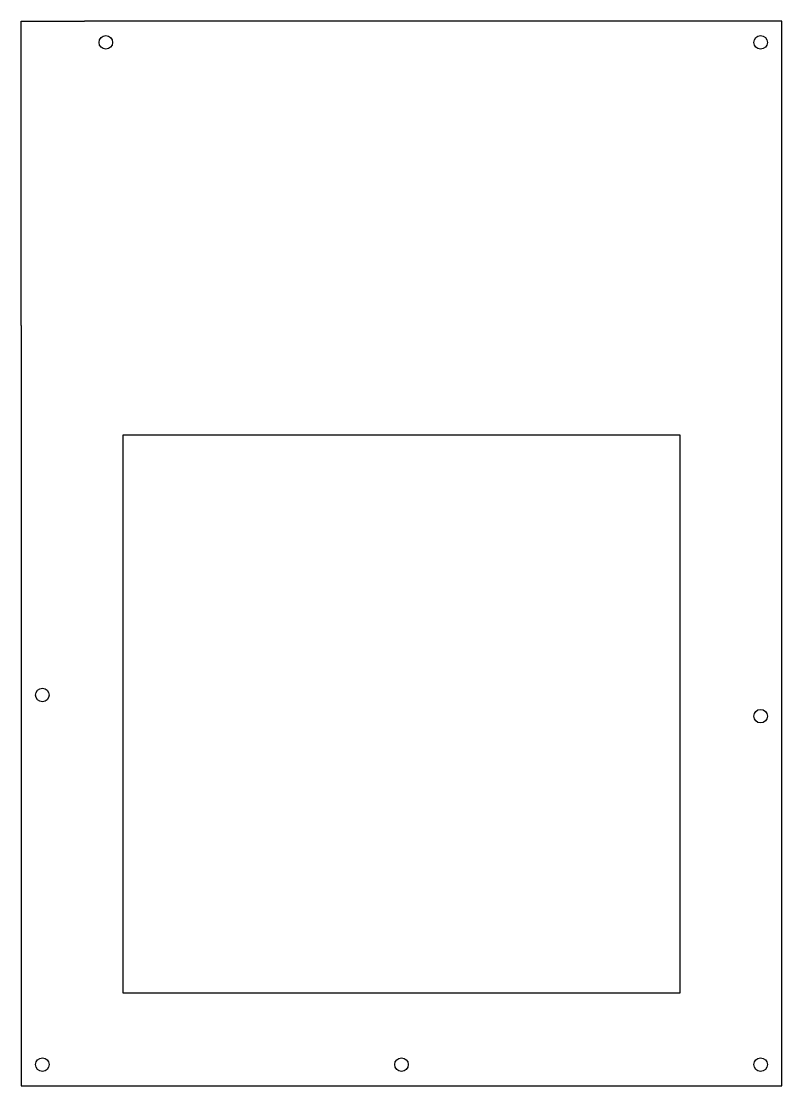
# Model space of a CAD drawing. Header units: millimetres. Extents: x 0 to 180, y 0 to 252.
import ezdxf

# ---------------------------------------------------------------- set-up
doc = ezdxf.new("R2010")
doc.units = ezdxf.units.MM

msp = doc.modelspace()

# ---------------------------------------------------------------- linework, layer by layer
at = {"color": 7, "linetype": 'Continuous'}
for p, q in [((0, 252), (15, 252)), ((0, 180), (0, 252)), ((165, 252), (15, 252)), ((180, 252), (165, 252)), ((180, 175), (180, 252)), ((0, 180), (0, 0)), ((180, 0), (180, 175)), ((24, 154), (24, 22)), ((156, 154), (24, 154)), ((156, 22), (156, 154)), ((24, 22), (156, 22)), ((0, 0), (180, 0))]:
    msp.add_line(p, q, dxfattribs=at)
for centre in [(20, 247), (175, 247), (5, 92.5), (175, 87.5), (5, 5), (90, 5), (175, 5)]:
    msp.add_circle(centre, 1.6, dxfattribs=at)

doc.saveas('drawing.dxf')
